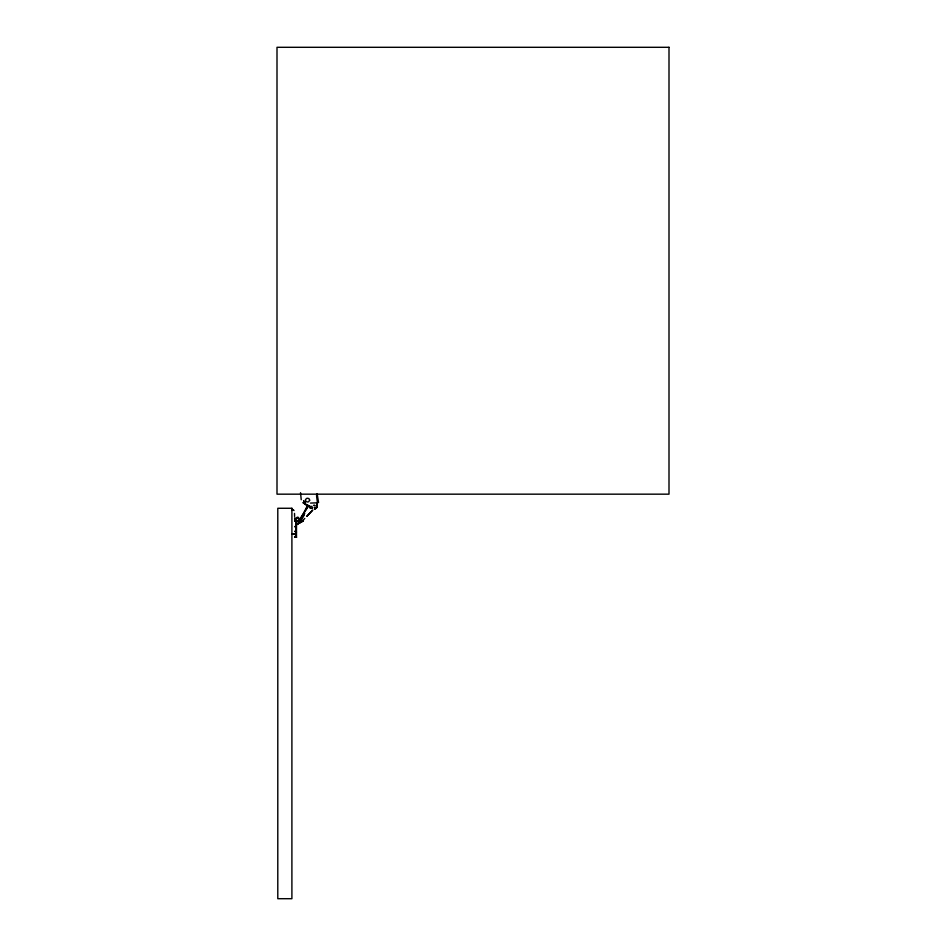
<?xml version="1.0" encoding="UTF-8"?>
<svg xmlns="http://www.w3.org/2000/svg" width="946" height="946" viewBox="0 0 946 946"><rect width="100%" height="100%" fill="white"/><g stroke="black" fill="none" stroke-linecap="round" stroke-linejoin="round"><path stroke-width="1.42" d="M294.691 536.488L294.691 537.257L296.488 537.281L296.488 520.548M296.488 525.81L294.691 526.827L295.932 525.87L295.862 520.95L294.691 520.537L294.691 521.222M295.932 531.617L295.862 536.89L294.691 537.139L296.488 537.281L294.691 537.139M295.862 523.457L295.862 520.702L294.691 520.939M295.921 528.471L295.921 526.887M296.488 532.09L294.691 531.203L295.921 532.279L295.921 525.657L295.921 529.843M295.897 531.049L295.921 529.831M315.113 509.102L317.016 507.352L317.076 503.449L317.016 507.375L314.462 509.185M295.862 534.49L295.921 530.233M295.932 531.865L295.921 526.319M310.146 507.919L310.229 506.642L312.085 506.347M317.028 502.823L310.501 503.083M307.769 505.14L301.798 517.308L298.652 521.08L296.961 521.128M298.404 521.211L308.514 505.649L303.158 502.728L307.509 505.803L301.798 517.308L298.652 521.08M295.164 519.283C294.88 517.829 299.243 516.339 298.321 518.302L296.843 518.443L295.968 519.732M304.778 513.264L302.767 517.131M310.359 508.156L311.494 508.51L312.629 507.588L311.979 508.333M305.83 510.071L308.479 506.098M317.016 507.352L317.076 503.438M301.928 518.242L303.95 515.546M312.417 510.332L306.752 516.362L312.795 510.142M302.767 520.513L304.778 518.432M291.746 510.308L292.976 509.74L291.711 510.402L293.307 509.847L294.052 510.544M300.769 519.283L302.081 518.089L297.872 520.879M299.433 520.194L301.1 518.881M297.34 521.802L300.84 519.579M299.184 522.263L302.862 520.134M292.456 509.823L291.865 510.166L292.953 509.776M303.406 520.761L295.956 524.935L303.418 520.773L297.162 524.19M314.332 507.553L315.113 507.316M305.44 502.16L303.879 501.735L303.725 500.718M296.867 517.509L298.617 517.545M304.967 502.243L303.678 501.025M307.438 505.992L308.29 506.264L307.58 505.625M309.981 506.347L309.117 506.015L309.791 506.323M303.158 502.728L308.29 506.264M310.536 508.274L309.981 507.363M317.147 493.623L318.554 502.503L317.395 502.586L316.52 495.479M300.521 492.7L301.242 499.725M294.513 513.418L294.596 516.445M294.691 518.16L294.691 519.047L294.691 518.16M309.685 500.198L308.644 501.77L307.225 502.019L305.724 501.155L305.475 499.523L307.012 498.211L308.904 498.542L309.685 500.198M316.2 507.245L314.592 508.333L316.2 507.245M313.658 505.412L314.841 505.46L313.658 505.412M295.862 534.088L291.723 534.1L295.862 534.112M668.999 47.3L277.001 47.3L277.001 494.167L668.999 494.167L668.999 47.3M291.9 508.274L277.793 508.274L277.793 898.7L291.9 898.7L291.9 508.274"/></g></svg>
